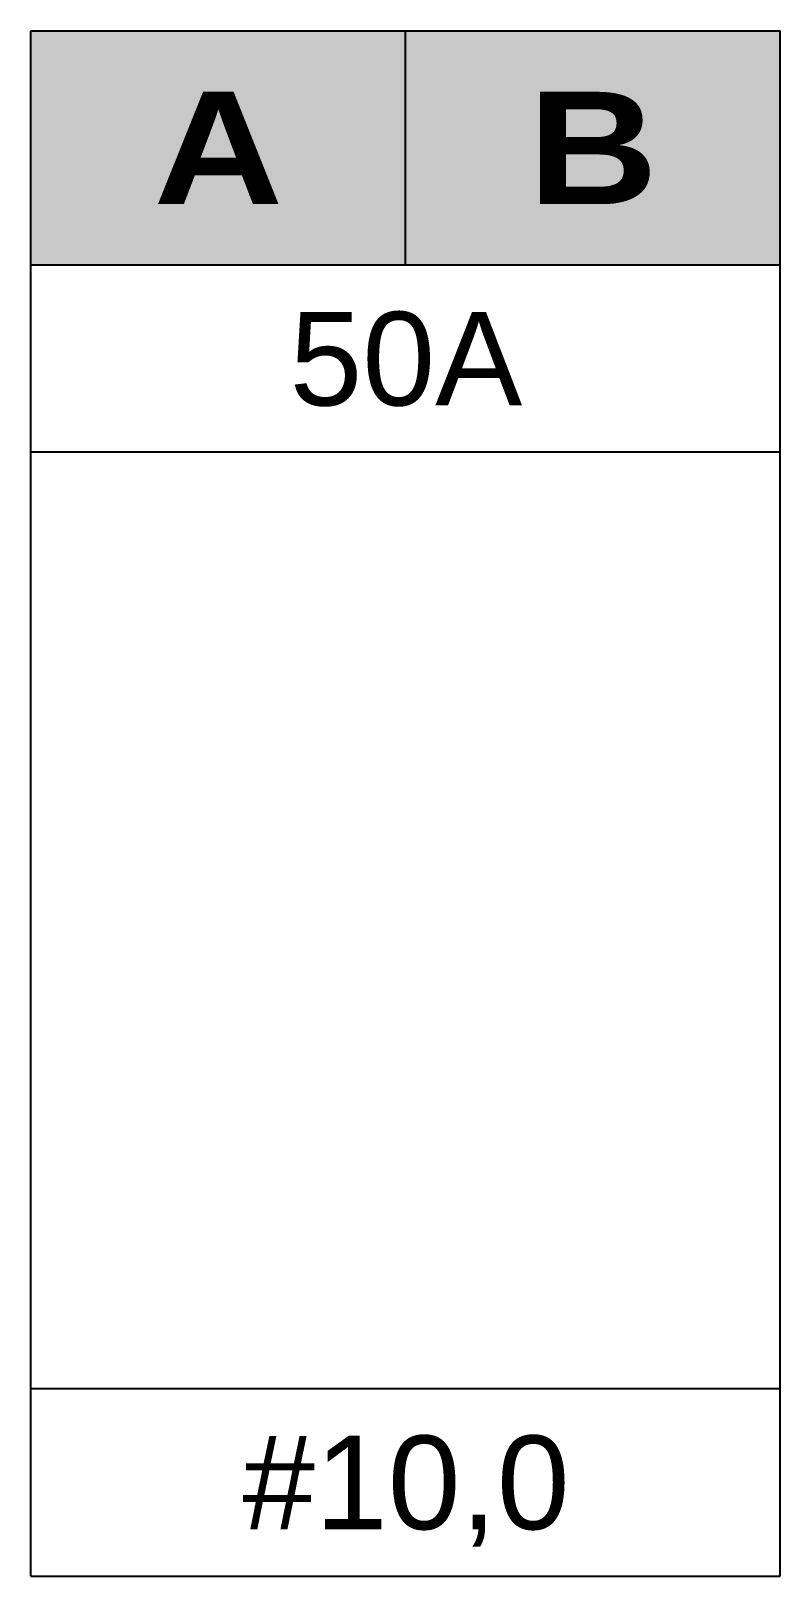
# Model space of a CAD drawing. Header units: millimetres. Extents: x 0 to 80, y 0 to 165.
import ezdxf
from ezdxf.enums import TextEntityAlignment as Align

# ---------------------------------------------------------------- set-up
doc = ezdxf.new("R2010")
doc.units = ezdxf.units.MM
doc.styles.get("Standard").update_dxf_attribs({"font": 'arial.ttf'})
doc.styles.add('VO-AriaB 12', font='ariblk.ttf', dxfattribs={"height": 12})
doc.styles.add('VO-Arial 10', font='arial.ttf', dxfattribs={"height": 10})

# ---------------------------------------------------------------- blocks, each defined once
blk = doc.blocks.new('*U2')
h = blk.add_hatch(color=0)
h.dxf.hatch_style = 1
h.paths.add_polyline_path([(80, 165), (0, 165), (0, 140), (80, 140)])
for p, q in [((0, 0), (0, 165)), ((0, 165), (80, 165)), ((80, 0), (80, 165)), ((80, 140), (0.09, 140)), ((80, 120), (0.09, 120)), ((80, 20), (0.09, 20))]:
    blk.add_line(p, q)
at = {"linetype": 'ByBlock'}
blk.add_line((40, 140), (40, 165), dxfattribs=at)
blk.add_lwpolyline([(0, 0), (80, 0)])
for tag, height, style, p in [('A', 12, 'VO-AriaB 12', (20.02, 152.5)), ('00A', 10, 'VO-Arial 10', (40.05, 130)), ('#0,0', 10, 'VO-Arial 10', (40.05, 10))]:
    blk.add_attdef(tag, text='', height=height, dxfattribs=dict(style=style)).set_placement(p, align=Align.MIDDLE_CENTER)
at = {"color": 251, "style": 'VO-AriaB 12'}
blk.add_attdef('B', text='', height=12, dxfattribs=at).set_placement((60.02, 152.5), align=Align.MIDDLE_CENTER)
at = {"lineweight": 30, "flags": 1}
blk.add_attdef('DESCRIÇÃO', text='', height=10, rotation=90, dxfattribs=at).set_placement((40.05, 70), align=Align.MIDDLE_CENTER)

msp = doc.modelspace()

# ---------------------------------------------------------------- block references
msp.add_blockref('*U2', (0, 0)).add_auto_attribs({'00A': '50A', '#0,0': '#10,0', 'A': 'A', 'B': 'B'})

doc.saveas('drawing.dxf')
